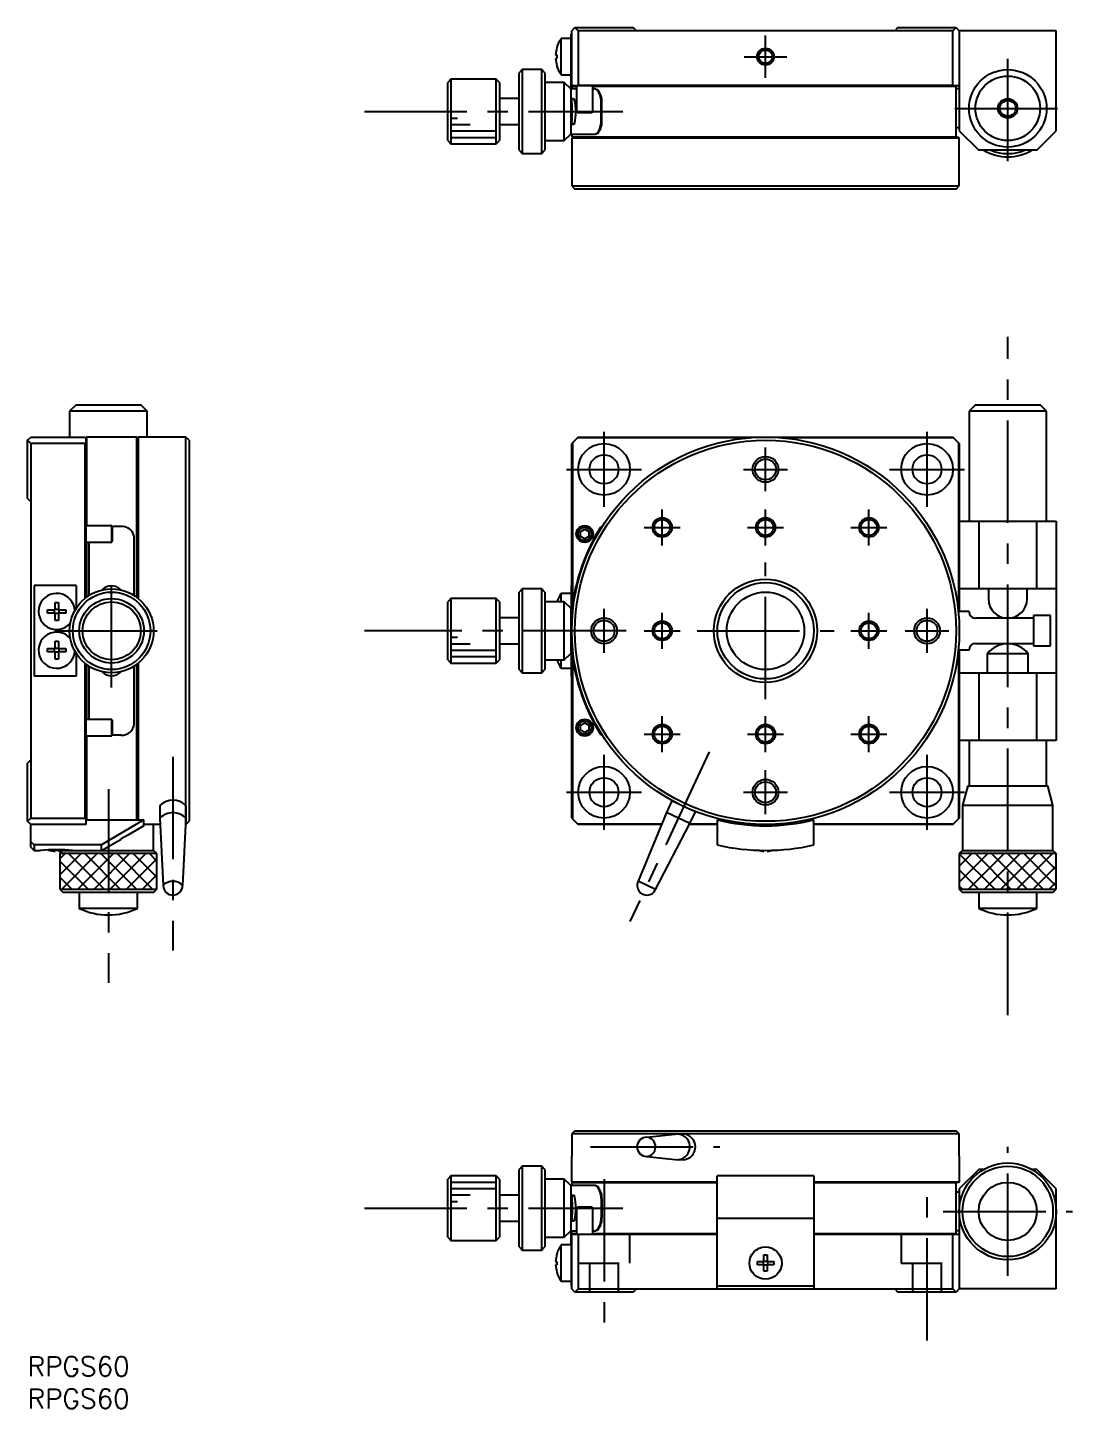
# Model space of a CAD drawing. Extents: x 0 to 351, y -8 to 206.
# Drawn here: x 0 to 161.7, y -8 to 205.8 of the extents above; entities that cross this region are included whole.
import ezdxf

# ---------------------------------------------------------------- set-up
doc = ezdxf.new("R2010")
doc.units = 0
doc.header["$LTSCALE"] = 0.5
doc.linetypes.add('CENTER', pattern=[50.8, 31.75, -6.35, 6.35, -6.35])
doc.linetypes.add('DASHED', pattern=[19.05, 12.7, -6.35])
for name, color, linetype in [('MSM_CENTER', 1, 'CENTER'), ('MSM_CONTINUOUS', 7, 'CONTINUOUS'), ('MSM_DASHED', 4, 'DASHED'), ('MSM_NARROW', 5, 'CONTINUOUS'), ('MSM_PART_NUMBER', 7, 'CONTINUOUS')]:
    doc.layers.add(name, color=color, linetype=linetype)
doc.styles.get("Standard").update_dxf_attribs({"font": 'txt.shx', "height": 3, "bigfont": 'bigfont.shx'})

# ---------------------------------------------------------------- blocks, each defined once
blk = doc.blocks.new('*U2')
at = {"layer": 'MSM_PART_NUMBER'}
blk.add_text('RPGS60', height=3, dxfattribs=at).set_placement((0, -3))
blk = doc.blocks.new('*U3')
at = {"layer": 'MSM_PART_NUMBER'}
blk.add_text('RPGS60', height=3, dxfattribs=at).set_placement((0, -8))

msp = doc.modelspace()

# ---------------------------------------------------------------- linework, layer by layer
at = {"layer": 'MSM_CENTER'}
for p, q in [((114.233489, 198.000267), (114.233489, 204.600267)), ((110.933489, 201.300267), (117.533489, 201.300267)), ((151.733489, 185.100267), (151.733489, 201.500267)), ((52.133489, 192.800267), (92.133489, 192.800267)), ((143.533489, 193.300267), (159.933489, 193.300267)), ((151.733489, 52.900134), (151.733489, 157.900134)), ((89.233489, 131.600134), (89.233489, 143.200134)), ((139.233489, 131.600134), (139.233489, 143.200134)), ((114.233489, 134.000134), (114.233489, 140.800134)), ((83.433489, 137.400134), (95.033489, 137.400134)), ((110.833489, 137.400134), (117.633489, 137.400134)), ((133.433489, 137.400134), (145.033489, 137.400134)), ((98.233489, 125.600134), (98.233489, 131.200134)), ((114.233489, 125.600134), (114.233489, 131.200134)), ((130.233489, 125.600134), (130.233489, 131.200134)), ((95.433489, 128.400134), (101.033489, 128.400134)), ((111.433489, 128.400134), (117.033489, 128.400134)), ((127.433489, 128.400134), (133.033489, 128.400134)), ((114.233489, 101.800134), (114.233489, 123.000134)), ((13, 103.600134), (13, 121.200134)), ((89.233489, 109.000134), (89.233489, 115.800134)), ((139.233489, 109.000134), (139.233489, 115.800134)), ((98.233489, 109.600134), (98.233489, 115.200134)), ((130.233489, 109.600134), (130.233489, 115.200134)), ((4.2, 112.400134), (21.8, 112.400134)), ((92.633489, 112.400134), (52.133489, 112.400134)), ((95.433489, 112.400134), (101.033489, 112.400134)), ((103.633489, 112.400134), (124.833489, 112.400134)), ((127.433489, 112.400134), (133.033489, 112.400134)), ((135.833489, 112.400134), (142.633489, 112.400134)), ((98.233489, 93.600134), (98.233489, 99.200134)), ((114.233489, 93.600134), (114.233489, 99.200134)), ((130.233489, 93.600134), (130.233489, 99.200134)), ((95.433489, 96.400134), (101.033489, 96.400134)), ((111.433489, 96.400134), (117.033489, 96.400134)), ((127.433489, 96.400134), (133.033489, 96.400134)), ((22.5, 92.900134), (22.5, 62.900134)), ((89.233489, 81.600134), (89.233489, 93.200134)), ((105.496452, 93.663497), (93.241803, 67.383318)), ((139.233489, 81.600134), (139.233489, 93.200134)), ((114.233489, 84.000134), (114.233489, 90.800134)), ((12.5, 87.900134), (12.5, 57.900134)), ((83.433489, 87.400134), (95.033489, 87.400134)), ((110.833489, 87.400134), (117.633489, 87.400134)), ((133.433489, 87.400134), (145.033489, 87.400134)), ((87.133489, 32.5), (107.133489, 32.5)), ((151.733489, 12.5), (151.733489, 32.5)), ((89.233489, 27.5), (89.233489, 2.5)), ((139.233489, 2.5), (139.233489, 27.5)), ((52.133489, 23), (92.133489, 23)), ((141.733489, 22.5), (161.733489, 22.5))]:
    msp.add_line(p, q, dxfattribs=at)
at = {"layer": 'MSM_CONTINUOUS'}
for p, q in [((84.233489, 205.300267), (84.733489, 205.800267)), ((84.233489, 196.900267), (84.233489, 205.300267)), ((84.733489, 205.800267), (85.233489, 205.300267)), ((84.733489, 205.800267), (93.733389, 205.800267)), ((143.233489, 205.300267), (85.233489, 205.300267)), ((85.233489, 205.300267), (85.233489, 196.900267)), ((94.233389, 205.300267), (93.733389, 205.800267)), ((134.733589, 205.800267), (134.233589, 205.300267)), ((134.733589, 205.800267), (143.733489, 205.800267)), ((143.233489, 205.300267), (143.733489, 205.800267)), ((143.233489, 196.900267), (143.233489, 205.300267)), ((143.733489, 205.800267), (144.233489, 205.300267)), ((159.233489, 205.300267), (144.233489, 205.300267)), ((144.233489, 205.300267), (144.233489, 189.800267)), ((159.233489, 189.800267), (159.233489, 205.300267)), ((82.578526, 198.500267), (82.578526, 204.100267)), ((84.120989, 204.100267), (82.578526, 204.100267)), ((84.120989, 198.300267), (84.120989, 204.800267)), ((84.233489, 204.800267), (84.120989, 204.800267)), ((81.734527, 201.560267), (81.927784, 201.560267)), ((81.927784, 201.040267), (81.734527, 201.040267)), ((81.921616, 202.702415), (81.927784, 202.699406)), ((81.927784, 201.560267), (81.927784, 201.040267)), ((76.583489, 199.300267), (76.083489, 198.800267)), ((76.583489, 199.300267), (76.583489, 186.300267)), ((79.583489, 199.300267), (76.583489, 199.300267)), ((79.583489, 186.300267), (79.583489, 199.300267)), ((80.083489, 198.800267), (79.583489, 199.300267)), ((81.927784, 199.901128), (81.921616, 199.898119)), ((65.533489, 197.800267), (65.033489, 197.300267)), ((65.033489, 188.300267), (65.033489, 197.300267)), ((65.533489, 197.800267), (65.533489, 187.800267)), ((72.533489, 197.800267), (65.533489, 197.800267)), ((72.533489, 187.800267), (72.533489, 197.800267)), ((73.033489, 197.300267), (72.533489, 197.800267)), ((73.033489, 197.300005), (73.033489, 188.300267)), ((76.083489, 186.800267), (76.083489, 198.800267)), ((80.083489, 198.800267), (80.083489, 186.800267)), ((83.083489, 197.300267), (80.083489, 197.300267)), ((82.578526, 198.500267), (84.120989, 198.500267)), ((83.083489, 188.300267), (83.083489, 197.300267)), ((84.083489, 196.300267), (83.083489, 197.300267)), ((84.083489, 198.300267), (84.083489, 189.300267)), ((84.233489, 198.300267), (84.083489, 198.300267)), ((84.140559, 198.289602), (84.149866, 198.300267)), ((84.149866, 196.300267), (84.140559, 198.289602)), ((84.333489, 196.800267), (84.233489, 196.900267)), ((84.333489, 196.800267), (84.233489, 196.700267)), ((84.983489, 196.700267), (84.233489, 196.700267)), ((84.233489, 196.700267), (84.233489, 196.300267)), ((144.133489, 196.800267), (84.333489, 196.800267)), ((84.983489, 196.800267), (84.983489, 192.774932)), ((85.233489, 196.900267), (85.133489, 196.800267)), ((85.233489, 196.900267), (143.233489, 196.900267)), ((87.483489, 192.774932), (87.483489, 196.800267)), ((143.733489, 196.700267), (87.483489, 196.700267)), ((143.333489, 196.800267), (143.233489, 196.900267)), ((143.733489, 196.700267), (143.633489, 196.800267)), ((143.733489, 188.900267), (143.733489, 196.700267)), ((144.233489, 196.900267), (144.133489, 196.800267)), ((76.08347, 194.800267), (73.033489, 194.800267)), ((84.083489, 194.800267), (84.497522, 194.800267)), ((84.983489, 196.300267), (84.149866, 196.300267)), ((84.233489, 194.800262), (84.234366, 194.787058)), ((84.497522, 194.800267), (84.583513, 194.737869)), ((84.583513, 194.737869), (84.642382, 194.628853)), ((87.885006, 196.300267), (87.483489, 196.300267)), ((87.811714, 196.297154), (87.758057, 196.300267)), ((87.918857, 196.272499), (87.811714, 196.297154)), ((87.885006, 196.300267), (88.03202, 196.27702)), ((88.012575, 196.230725), (87.918857, 196.272499)), ((88.132427, 196.148737), (88.012575, 196.230725)), ((88.03202, 196.27702), (88.166177, 196.215253)), ((88.166177, 196.215253), (88.256332, 196.151094)), ((88.256332, 196.151094), (88.34824, 196.065302)), ((144.233489, 196.300267), (143.733489, 196.300267)), ((84.983489, 192.774932), (87.483489, 192.774932)), ((84.983489, 192.774932), (85.208489, 192.662432)), ((85.208489, 192.662432), (87.258489, 192.662432)), ((87.258489, 192.662432), (87.483489, 192.774932)), ((88.773238, 191.300267), (88.773238, 194.300267)), ((88.899906, 191.300267), (88.899906, 194.300267)), ((73.033489, 190.800267), (76.08347, 190.800267)), ((84.497522, 190.800267), (84.083489, 190.800267)), ((84.249085, 191.049716), (84.233489, 190.800272)), ((84.583925, 190.863246), (84.497522, 190.800267)), ((84.642635, 190.972265), (84.583925, 190.863246)), ((144.233489, 190.300267), (143.733489, 190.300267)), ((65.033489, 188.300267), (65.533489, 187.800267)), ((72.533489, 187.800267), (73.033489, 188.300267)), ((80.083489, 188.300267), (83.083489, 188.300267)), ((83.083489, 188.300267), (84.083489, 189.300267)), ((84.083489, 189.300267), (87.885006, 189.300267)), ((84.233489, 189.300267), (84.233489, 188.900267)), ((84.233489, 188.900267), (143.733489, 188.900267)), ((84.233489, 188.900267), (84.333489, 188.800267)), ((84.333489, 188.800267), (84.233489, 188.700267)), ((84.233489, 188.700267), (84.233489, 184.800267)), ((144.233489, 188.700267), (84.233489, 188.700267)), ((144.133489, 188.800267), (84.333489, 188.800267)), ((87.758057, 189.300267), (87.857993, 189.311025)), ((87.857993, 189.311025), (87.995949, 189.360996)), ((87.938676, 189.303385), (87.885006, 189.300267)), ((88.045767, 189.328051), (87.938676, 189.303385)), ((87.995949, 189.360996), (88.129562, 189.449444)), ((88.139604, 189.369916), (88.045767, 189.328051)), ((88.129562, 189.449444), (88.2215, 189.535238)), ((88.259346, 189.451916), (88.139604, 189.369916)), ((143.633489, 188.800267), (143.733489, 188.900267)), ((144.233489, 188.700267), (144.133489, 188.800267)), ((144.233489, 189.800267), (147.233489, 186.800267)), ((144.233489, 184.800267), (144.233489, 188.700267)), ((156.233489, 186.800267), (159.233489, 189.800267)), ((65.533489, 187.800267), (72.533489, 187.800267)), ((76.083489, 186.800267), (76.583489, 186.300267)), ((76.583489, 186.300267), (79.583489, 186.300267)), ((79.583489, 186.300267), (80.083489, 186.800267)), ((156.233489, 186.800267), (147.233489, 186.800267)), ((84.233489, 184.750257), (84.233489, 181.300267)), ((144.233489, 181.300267), (144.233489, 184.750257)), ((84.233489, 181.300267), (144.233489, 181.300267)), ((84.233489, 181.300267), (84.733489, 180.800267)), ((143.733489, 180.800267), (84.733489, 180.800267)), ((143.733489, 180.800267), (144.233489, 181.300267)), ((7.5, 147.400134), (6.5, 146.400134)), ((18.5, 146.400134), (6.5, 146.400134)), ((6.5, 146.400134), (6.5, 142.400134)), ((7.5, 147.400134), (17.5, 147.400134)), ((18.5, 146.400134), (17.5, 147.400134)), ((18.5, 142.400134), (18.5, 146.400134)), ((146.733489, 147.400134), (145.733489, 146.400134)), ((157.733489, 146.400134), (145.733489, 146.400134)), ((145.733489, 146.400134), (145.733489, 129.400134)), ((146.733489, 147.400134), (156.733489, 147.400134)), ((157.733489, 146.400134), (156.733489, 147.400134)), ((157.733489, 129.400134), (157.733489, 146.400134)), ((0, 141.900134), (0.5, 142.400134)), ((0.5, 141.400134), (0, 141.900134)), ((0, 132.900234), (0, 141.900134)), ((0.5, 142.400134), (8.9, 142.400134)), ((0.5, 141.400134), (0.5, 83.400134)), ((8.9, 141.400134), (0.5, 141.400134)), ((8.9, 142.400134), (9, 142.300134)), ((9, 141.500134), (8.9, 141.400134)), ((8.9, 117.443942), (8.9, 141.400134)), ((9.1, 142.400134), (9, 142.300134)), ((9, 142.300134), (9, 117.523609)), ((9.1, 142.400134), (9.1, 128.650134)), ((16.9, 142.400134), (9.1, 142.400134)), ((16.9, 117.600134), (16.9, 142.400134)), ((17, 142.300134), (16.9, 142.400134)), ((17, 142.300134), (17.1, 142.400134)), ((17, 142.300134), (17, 117.523609)), ((17.1, 142.400134), (17.1, 117.443942)), ((21, 142.400134), (17.1, 142.400134)), ((24.5, 142.400134), (21.05001, 142.400134)), ((24.5, 82.400134), (24.5, 142.400134)), ((25, 141.900134), (24.5, 142.400134)), ((25, 141.900134), (25, 82.900134)), ((85.233489, 142.400134), (84.233489, 141.400134)), ((84.233489, 115.403881), (84.233489, 141.400134)), ((84.333489, 141.500134), (84.333489, 116.27473)), ((111.786041, 142.300134), (85.133489, 142.300134)), ((85.233489, 142.400134), (143.233489, 142.400134)), ((143.333489, 142.300134), (116.680937, 142.300134)), ((144.233489, 141.400134), (143.233489, 142.400134)), ((144.133489, 115.400134), (144.133489, 141.500134)), ((144.233489, 141.400134), (144.233489, 115.400134)), ((0, 132.900234), (0.5, 132.400234)), ((13.025335, 128.650134), (9, 128.650134)), ((13.025335, 126.150134), (13.025335, 128.650134)), ((13.137835, 128.425134), (13.025335, 128.650134)), ((14.5, 128.54938), (13.075712, 128.54938)), ((13.137835, 126.375134), (13.137835, 128.425134)), ((87.758057, 126.824904), (88.773238, 128.54938)), ((88.773238, 128.54938), (88.899906, 128.469035)), ((144.233489, 129.400134), (159.233489, 129.400134)), ((147.233489, 129.400134), (147.233489, 118.900134)), ((156.233489, 118.900134), (156.233489, 129.400134)), ((159.233489, 129.400134), (159.233489, 95.400134)), ((9, 126.150134), (13.025335, 126.150134)), ((9.1, 126.150134), (9.1, 117.600134)), ((9.5, 126.150134), (9.5, 117.877359)), ((13.025335, 126.150134), (13.137835, 126.375134)), ((16.414983, 127.329659), (16.350768, 127.486912)), ((16.459493, 127.175921), (16.414983, 127.329659)), ((16.489242, 127.006836), (16.459493, 127.175921)), ((16.5, 126.824904), (16.489242, 127.006836)), ((16.5, 117.877359), (16.5, 126.824904)), ((85.583489, 127.775411), (86.233489, 128.150689)), ((85.583489, 127.024856), (85.583489, 127.775411)), ((86.233489, 126.649578), (85.583489, 127.024856)), ((86.233489, 128.150689), (86.883489, 127.775411)), ((86.883489, 127.024856), (86.233489, 126.649578)), ((86.883489, 127.775411), (86.883489, 127.024856)), ((1, 119.400134), (1, 105.400134)), ((7.5, 119.400134), (1, 119.400134)), ((7.5, 119.400134), (7.5, 115.864235)), ((76.583489, 118.900134), (76.083489, 118.400134)), ((76.083489, 106.400134), (76.083489, 118.400134)), ((76.583489, 118.900134), (76.583489, 105.900134)), ((79.583489, 118.900134), (76.583489, 118.900134)), ((79.583489, 105.900134), (79.583489, 118.900134)), ((80.083489, 118.400134), (79.583489, 118.900134)), ((80.083489, 118.400134), (80.083489, 106.400134)), ((82.578526, 116.900134), (82.578526, 118.200134)), ((84.120989, 118.200134), (82.578526, 118.200134)), ((84.233489, 119.400134), (84.120989, 119.400134)), ((84.120989, 119.400134), (84.120989, 114.400134)), ((159.233489, 118.900134), (144.233489, 118.900134)), ((148.733489, 118.900134), (148.733489, 117.350134)), ((154.733489, 117.350134), (154.733489, 118.900134)), ((3.100861, 115.660134), (4.24, 115.660134)), ((3.100861, 115.140134), (3.100861, 115.660134)), ((4.170558, 115.140134), (4.170558, 115.660134)), ((4.24, 116.799273), (4.76, 116.799273)), ((4.24, 115.660134), (4.24, 116.799273)), ((4.24, 115.729575), (4.76, 115.729575)), ((4.76, 116.799273), (4.76, 115.660134)), ((4.76, 115.660134), (5.899139, 115.660134)), ((4.829442, 115.660134), (4.829442, 115.140134)), ((5.899139, 115.660134), (5.899139, 115.140134)), ((65.533489, 117.400134), (65.033489, 116.900134)), ((65.033489, 107.900134), (65.033489, 116.900134)), ((65.533489, 117.400134), (65.533489, 107.400134)), ((72.533489, 117.400134), (65.533489, 117.400134)), ((72.533489, 107.400134), (72.533489, 117.400134)), ((73.033489, 116.900134), (72.533489, 117.400134)), ((73.033489, 116.900134), (73.033489, 107.900134)), ((83.083489, 116.900134), (80.083489, 116.900134)), ((83.083489, 107.900134), (83.083489, 116.900134)), ((84.083489, 115.900134), (83.083489, 116.900134)), ((84.083489, 115.900134), (84.083489, 108.900134)), ((4.24, 115.140134), (3.100861, 115.140134)), ((4.24, 114.000995), (4.24, 115.140134)), ((4.76, 115.070692), (4.24, 115.070692)), ((4.76, 114.000995), (4.24, 114.000995)), ((4.76, 115.140134), (4.76, 114.000995)), ((5.899139, 115.140134), (4.76, 115.140134)), ((76.083489, 114.400134), (73.033489, 114.400134)), ((84.149897, 114.400134), (84.083489, 114.400134)), ((145.733489, 115.400134), (144.083112, 115.400134)), ((145.733489, 115.350134), (145.733489, 115.400134)), ((155.733489, 114.350134), (146.733489, 114.350134)), ((155.733489, 114.750134), (155.733489, 110.050134)), ((158.333489, 114.750134), (155.733489, 114.750134)), ((158.333489, 110.050134), (158.333489, 114.750134)), ((3.100861, 109.660134), (4.24, 109.660134)), ((3.100861, 109.140134), (3.100861, 109.660134)), ((4.24, 109.140134), (3.100861, 109.140134)), ((4.170558, 109.140134), (4.170558, 109.660134)), ((4.24, 110.799273), (4.76, 110.799273)), ((4.24, 109.660134), (4.24, 110.799273)), ((4.24, 109.729575), (4.76, 109.729575)), ((4.24, 108.000995), (4.24, 109.140134)), ((4.76, 109.070692), (4.24, 109.070692)), ((4.76, 110.799273), (4.76, 109.660134)), ((4.76, 109.660134), (5.899139, 109.660134)), ((4.76, 109.140134), (4.76, 108.000995)), ((5.899139, 109.140134), (4.76, 109.140134)), ((4.829442, 109.660134), (4.829442, 109.140134)), ((5.899139, 109.660134), (5.899139, 109.140134)), ((73.033489, 110.400134), (76.083489, 110.400134)), ((84.083489, 110.400134), (84.149897, 110.400134)), ((84.120989, 110.400134), (84.120989, 105.400134)), ((84.233489, 83.400134), (84.233489, 109.396386)), ((145.733489, 109.400134), (144.083112, 109.400134)), ((144.133489, 83.300134), (144.133489, 109.400134)), ((144.233489, 109.400134), (144.233489, 83.400134)), ((145.733489, 109.400134), (145.733489, 109.450134)), ((146.733489, 110.450134), (155.733489, 110.450134)), ((155.733489, 110.050134), (158.333489, 110.050134)), ((4.76, 108.000995), (4.24, 108.000995)), ((7.5, 108.936032), (7.5, 105.400134)), ((8.9, 83.400134), (8.9, 107.356326)), ((9, 107.276658), (9, 82.400134)), ((9.1, 107.200134), (9.1, 98.650134)), ((9.5, 106.922908), (9.5, 98.650134)), ((16.5, 97.975363), (16.5, 106.922908)), ((16.9, 83.146245), (16.9, 107.200134)), ((17, 107.276658), (17, 83.15352)), ((17.1, 107.356326), (17.1, 83.146245)), ((65.033489, 107.900134), (65.533489, 107.400134)), ((65.533489, 107.400134), (72.533489, 107.400134)), ((72.533489, 107.400134), (73.033489, 107.900134)), ((80.083489, 107.900134), (83.083489, 107.900134)), ((82.578526, 106.600134), (82.578526, 107.900134)), ((83.083489, 107.900134), (84.083489, 108.900134)), ((84.333489, 108.525537), (84.333489, 83.300134)), ((154.908489, 108.83311), (148.558489, 108.83311)), ((148.558489, 108.83311), (148.558489, 105.900134)), ((154.908489, 105.900134), (154.908489, 108.83311)), ((7.5, 105.400134), (1, 105.400134)), ((76.083489, 106.400134), (76.583489, 105.900134)), ((76.583489, 105.900134), (79.583489, 105.900134)), ((79.583489, 105.900134), (80.083489, 106.400134)), ((82.578526, 106.600134), (84.120989, 106.600134)), ((84.120989, 105.400134), (84.233489, 105.400134)), ((144.233489, 105.900134), (159.233489, 105.900134)), ((147.233489, 105.900134), (147.233489, 95.400134)), ((156.233489, 95.400134), (156.233489, 105.900134)), ((13.025335, 98.650134), (9, 98.650134)), ((13.025335, 96.150134), (13.025335, 98.650134)), ((13.137835, 98.425134), (13.025335, 98.650134)), ((13.137835, 96.375134), (13.137835, 98.425134)), ((13.025335, 96.150134), (13.137835, 96.375134)), ((14.5, 96.250888), (13.075712, 96.250888)), ((85.583489, 97.775411), (86.233489, 98.150689)), ((85.583489, 97.024856), (85.583489, 97.775411)), ((86.233489, 96.649578), (85.583489, 97.024856)), ((86.233489, 98.150689), (86.883489, 97.775411)), ((86.883489, 97.024856), (86.233489, 96.649578)), ((86.883489, 97.775411), (86.883489, 97.024856)), ((88.773238, 96.250888), (87.758057, 97.975363)), ((88.899906, 96.331232), (88.773238, 96.250888)), ((9, 96.150134), (13.025335, 96.150134)), ((9.1, 96.150134), (9.1, 83.146245)), ((159.233489, 95.400134), (144.233489, 95.400134)), ((145.733489, 95.400134), (145.733489, 88.400134)), ((157.733489, 88.400134), (157.733489, 95.400134)), ((0.5, 92.400034), (0, 91.900034)), ((0, 82.900134), (0, 91.900034)), ((145.533489, 88.400134), (144.733489, 85.400134)), ((145.533489, 88.400134), (157.933489, 88.400134)), ((158.733489, 85.400134), (157.933489, 88.400134)), ((99.742325, 86.056137), (98.897089, 84.243521)), ((101.554941, 85.2109), (99.742325, 86.056137)), ((100.211342, 85.878833), (100.195484, 85.844825)), ((0, 82.900134), (0.5, 83.400134)), ((0.5, 83.400134), (8.9, 83.400134)), ((8.9, 83.400134), (9, 83.300134)), ((20.48312, 85.359115), (20.48312, 83.398188)), ((20.48312, 83.398188), (20.9835, 72.941892)), ((24.48312, 83.398188), (23.98312, 72.97565)), ((24.48312, 85.324112), (24.48312, 83.398188)), ((84.233489, 83.400134), (85.233489, 82.400134)), ((98.897089, 84.243521), (94.490133, 73.609672)), ((102.52232, 82.553048), (98.897089, 84.243521)), ((103.367557, 84.365664), (101.554941, 85.2109)), ((102.52232, 82.553048), (103.367557, 84.365664)), ((102.914398, 84.576975), (102.930256, 84.610982)), ((143.233489, 82.400134), (144.233489, 83.400134)), ((144.733489, 85.400134), (158.733489, 85.400134)), ((144.733489, 85.400134), (144.733489, 78.400134)), ((158.733489, 78.400134), (158.733489, 85.400134)), ((0.5, 82.400134), (0, 82.900134)), ((0.5, 78.900134), (0.5, 82.400134)), ((9, 82.400134), (0.5, 82.400134)), ((9, 82.500134), (8.9, 82.400134)), ((9, 83.146245), (18, 83.146245)), ((18, 83.146245), (11.418207, 79.237655)), ((18, 82.200134), (15.5, 80.756758)), ((18, 82.200134), (18, 83.146245)), ((20.5, 82.400134), (18, 82.400134)), ((19.5, 78.400134), (19.5, 82.400134)), ((24.43524, 82.400134), (24.5, 82.400134)), ((24.5, 82.400134), (25, 82.900134)), ((85.133489, 82.500134), (98.174582, 82.500134)), ((98.133139, 82.400134), (85.233489, 82.400134)), ((97.209056, 72.341818), (102.52232, 82.553048)), ((106.733489, 82.400134), (102.442753, 82.400134)), ((102.494787, 82.500134), (106.733489, 82.500134)), ((106.733489, 83.146245), (106.733489, 79.237655)), ((109.987314, 82.500134), (111.786041, 82.500134)), ((117.703359, 82.400134), (110.763619, 82.400134)), ((112.933489, 82.400114), (112.933489, 82.228127)), ((115.533489, 82.228127), (115.533489, 82.400114)), ((116.680937, 82.500134), (118.479664, 82.500134)), ((121.733489, 79.237655), (121.733489, 83.146245)), ((121.733489, 82.500134), (143.333489, 82.500134)), ((143.233489, 82.400134), (121.733489, 82.400134)), ((0.5, 79.750478), (1, 79.237655)), ((11.418207, 79.237655), (1, 79.237655)), ((1, 79.237655), (1, 78.400134)), ((11.418207, 78.400134), (14.45669, 80.154403)), ((11.418207, 78.400134), (11.418207, 79.237655)), ((15.5, 80.756758), (14.5, 80.179408)), ((0.5, 78.900134), (1, 78.400134)), ((1, 78.400134), (2.000208, 78.400134)), ((3.238067, 78.430698), (3.241411, 78.437553)), ((4.24, 78.437553), (4.76, 78.437553)), ((4.24, 78.265181), (4.24, 78.437553)), ((4.76, 78.437553), (4.76, 78.265181)), ((5.461648, 78.361782), (5, 77.900134)), ((20, 77.900134), (5, 77.900134)), ((5, 77.900134), (5, 72.400134)), ((5.622453, 78.400134), (19.5, 78.400134)), ((5.75859, 78.437553), (5.761933, 78.430698)), ((20, 77.900134), (19.5, 78.400134)), ((20, 72.400134), (20, 77.900134)), ((113.973489, 78.265181), (113.973489, 78.401128)), ((114.493489, 78.401128), (114.493489, 78.265181)), ((144.733489, 78.400134), (144.233489, 77.900134)), ((159.233489, 77.900134), (144.233489, 77.900134)), ((144.233489, 77.900134), (144.233489, 72.400134)), ((144.733489, 78.400134), (158.733489, 78.400134)), ((159.233489, 77.900134), (158.733489, 78.400134)), ((159.233489, 72.400134), (159.233489, 77.900134)), ((97.209056, 72.341818), (94.490133, 73.609672)), ((5, 72.400134), (5.5, 71.900134)), ((5, 72.400134), (20, 72.400134)), ((19.5, 71.900134), (5.5, 71.900134)), ((8, 71.900134), (8, 69.400134)), ((17, 69.400134), (17, 71.900134)), ((19.5, 71.900134), (20, 72.400134)), ((144.233489, 72.400134), (144.733489, 71.900134)), ((144.233489, 72.400134), (159.233489, 72.400134)), ((158.733489, 71.900134), (144.733489, 71.900134)), ((147.233489, 71.900134), (147.233489, 69.400134)), ((156.233489, 69.400134), (156.233489, 71.900134)), ((158.733489, 71.900134), (159.233489, 72.400134)), ((17, 69.400134), (8, 69.400134)), ((156.233489, 69.400134), (147.233489, 69.400134)), ((84.733489, 35), (84.233489, 34.5)), ((144.233489, 34.5), (84.233489, 34.5)), ((84.233489, 34.5), (84.233489, 31.05001)), ((84.733489, 35), (143.733489, 35)), ((95.849591, 33.999998), (100.704268, 34.500004)), ((101.554938, 34.500004), (100.704268, 34.500004)), ((144.233489, 34.5), (143.733489, 35)), ((144.233489, 31.05001), (144.233489, 34.5)), ((84.233489, 27.1), (84.233489, 31)), ((95.849593, 31.000004), (100.709703, 30.500004)), ((101.586359, 30.500004), (100.709703, 30.500004)), ((144.233489, 31), (144.233489, 27.1)), ((65.533489, 28), (65.033489, 27.5)), ((65.533489, 28), (65.533489, 18)), ((72.533489, 28), (65.533489, 28)), ((73.033489, 27.5), (72.533489, 28)), ((72.533489, 18), (72.533489, 28)), ((76.583489, 29.5), (76.083489, 29)), ((76.083489, 17), (76.083489, 29)), ((76.583489, 29.5), (76.583489, 16.5)), ((79.583489, 29.5), (76.583489, 29.5)), ((80.083489, 29), (79.583489, 29.5)), ((79.583489, 16.5), (79.583489, 29.5)), ((80.083489, 29), (80.083489, 17)), ((121.733489, 28), (106.733489, 28)), ((106.733489, 10.5), (106.733489, 28)), ((121.733489, 28), (121.733489, 10.5)), ((147.233489, 29), (144.233489, 26)), ((147.991832, 29), (147.233489, 29)), ((156.233489, 29), (155.475146, 29)), ((159.233489, 26), (156.233489, 29)), ((65.033489, 18.5), (65.033489, 27.499738)), ((73.033489, 27.5), (73.033489, 18.5)), ((83.083489, 27.5), (80.083489, 27.5)), ((84.083489, 26.5), (83.083489, 27.5)), ((83.083489, 18.5), (83.083489, 27.5)), ((87.885006, 26.5), (84.083489, 26.5)), ((84.083489, 26.5), (84.083489, 17.5)), ((84.233489, 27.1), (106.733204, 27.1)), ((84.333489, 27), (84.233489, 27.1)), ((84.333489, 27), (84.233489, 26.9)), ((106.731145, 26.9), (84.233489, 26.9)), ((84.233489, 26.9), (84.233489, 26.5)), ((84.333489, 27), (106.733205, 27)), ((87.865326, 26.487612), (87.758057, 26.5)), ((87.972002, 26.450889), (87.865326, 26.487612)), ((87.885006, 26.5), (87.989986, 26.48812)), ((88.074927, 26.391939), (87.972002, 26.450889)), ((87.989986, 26.48812), (88.125645, 26.437795)), ((88.15721, 26.327279), (88.074927, 26.391939)), ((88.125645, 26.437795), (88.233434, 26.368926)), ((88.233434, 26.368926), (88.352668, 26.260344)), ((144.133489, 27), (121.733773, 27)), ((121.733774, 27.1), (144.233489, 27.1)), ((143.733489, 26.9), (121.735778, 26.9)), ((143.733489, 26.9), (143.633489, 27)), ((143.733489, 19.1), (143.733489, 26.9)), ((144.233489, 27.1), (144.133489, 27)), ((144.233489, 26), (144.233489, 10.5)), ((159.233489, 10.5), (159.233489, 26)), ((76.08347, 25), (73.033489, 25)), ((84.083489, 25), (84.497522, 25)), ((84.233489, 24.999995), (84.234641, 24.982652)), ((84.23464, 24.982658), (84.300229, 23)), ((84.497522, 25), (84.583513, 24.937602)), ((84.583513, 24.937602), (84.642382, 24.828586)), ((88.773238, 24.5), (88.773238, 21.5)), ((88.899906, 24.5), (88.899906, 21.5)), ((144.233489, 25.5), (143.733489, 25.5)), ((84.300229, 23), (84.233489, 21.000005)), ((85.208489, 23.137835), (84.983489, 23.025335)), ((87.483489, 23.025335), (84.983489, 23.025335)), ((84.983489, 23.025335), (84.983489, 19)), ((87.258489, 23.137835), (85.208489, 23.137835)), ((87.483489, 23.025335), (87.258489, 23.137835)), ((87.483489, 19), (87.483489, 23.025335)), ((121.733489, 21.418207), (106.733489, 21.418207)), ((73.033489, 21), (76.08347, 21)), ((83.083489, 18.5), (84.083489, 19.5)), ((84.497522, 21), (84.083489, 21)), ((84.141696, 17.508129), (84.149866, 19.5)), ((84.149866, 19.5), (84.983489, 19.5)), ((84.233489, 19.1), (84.233489, 19.5)), ((84.583925, 21.062979), (84.497522, 21)), ((84.642635, 21.171998), (84.583925, 21.062979)), ((87.483489, 19.5), (87.885006, 19.5)), ((87.758057, 19.5), (87.863097, 19.511881)), ((87.863097, 19.511881), (87.998863, 19.56223)), ((87.938634, 19.503113), (87.885006, 19.5)), ((88.045725, 19.52777), (87.938634, 19.503113)), ((87.998863, 19.56223), (88.115174, 19.637664)), ((88.139567, 19.56963), (88.045725, 19.52777)), ((88.115174, 19.637664), (88.22598, 19.73972)), ((88.259206, 19.651534), (88.139567, 19.56963)), ((144.233489, 19.5), (143.733489, 19.5)), ((65.033489, 18.5), (65.533489, 18)), ((65.533489, 18), (72.533489, 18)), ((72.533489, 18), (73.033489, 18.5)), ((80.083489, 18.5), (83.083489, 18.5)), ((82.578526, 11.7), (82.578526, 17.3)), ((84.120989, 17.3), (82.578526, 17.3)), ((84.083489, 17.5), (84.233489, 17.5)), ((84.120989, 17.5), (84.120989, 11)), ((84.149866, 17.5), (84.141696, 17.508129)), ((84.233489, 19.1), (84.983489, 19.1)), ((84.233489, 19.1), (84.333489, 19)), ((84.233489, 18.9), (84.333489, 19)), ((84.233489, 10.5), (84.233489, 18.9)), ((84.333489, 19), (106.733489, 19)), ((85.133489, 19), (85.233489, 18.9)), ((106.733489, 18.9), (85.233489, 18.9)), ((85.233489, 18.9), (85.233489, 10.5)), ((87.483489, 19.1), (106.733489, 19.1)), ((121.733489, 19.1), (143.733489, 19.1)), ((121.733489, 19), (144.133489, 19)), ((143.233489, 18.9), (121.733489, 18.9)), ((143.233489, 18.9), (143.333489, 19)), ((143.233489, 10.5), (143.233489, 18.9)), ((143.633489, 19), (143.733489, 19.1)), ((144.133489, 19), (144.233489, 18.9)), ((76.083489, 17), (76.583489, 16.5)), ((76.583489, 16.5), (79.583489, 16.5)), ((79.583489, 16.5), (80.083489, 17)), ((81.921616, 15.902148), (81.927784, 15.899139)), ((113.973489, 15.75859), (114.493489, 15.75859)), ((113.973489, 14.76), (113.973489, 15.75859)), ((114.493489, 15.75859), (114.493489, 14.76)), ((81.734527, 14.76), (81.927784, 14.76)), ((81.927784, 14.24), (81.734527, 14.24)), ((81.927784, 13.100861), (81.921616, 13.097853)), ((81.927784, 14.76), (81.927784, 14.24)), ((112.974899, 14.76), (113.973489, 14.76)), ((112.974899, 14.24), (112.974899, 14.76)), ((113.973489, 14.24), (112.974899, 14.24)), ((113.932114, 14.24), (113.932114, 14.76)), ((113.973489, 14.801375), (114.493489, 14.801375)), ((113.973489, 13.241411), (113.973489, 14.24)), ((114.493489, 14.198625), (113.973489, 14.198625)), ((114.493489, 13.241411), (113.973489, 13.241411)), ((114.493489, 14.76), (115.492078, 14.76)), ((114.493489, 14.24), (114.493489, 13.241411)), ((115.492078, 14.24), (114.493489, 14.24)), ((114.534864, 14.76), (114.534864, 14.24)), ((115.492078, 14.76), (115.492078, 14.24)), ((82.578526, 11.7), (84.120989, 11.7)), ((84.120989, 11), (84.233489, 11)), ((106.733489, 11), (121.733489, 11)), ((84.733489, 10), (84.233489, 10.5)), ((85.233489, 10.5), (84.733489, 10)), ((93.733389, 10), (84.733489, 10)), ((85.233489, 10.5), (143.233489, 10.5)), ((93.733389, 10), (94.233389, 10.5)), ((134.233589, 10.5), (134.733589, 10)), ((143.733489, 10), (134.733589, 10)), ((143.733489, 10), (143.233489, 10.5)), ((144.233489, 10.5), (143.733489, 10)), ((159.233489, 10.5), (144.233489, 10.5))]:
    msp.add_line(p, q, dxfattribs=at)
for centre, radius in [((114.233489, 201.300267), 1.0565), ((151.733489, 193.300267), 6), ((151.733489, 193.300267), 5), ((151.733489, 193.300267), 1.2295), ((114.233489, 112.400134), 30), ((114.233489, 112.400134), 29.5), ((89.233489, 137.400134), 4), ((139.233489, 137.400134), 4), ((89.233489, 137.400134), 2.25), ((114.233489, 137.400134), 1.621), ((139.233489, 137.400134), 2.25), ((86.233489, 127.400134), 1.3), ((86.233489, 127.400134), 1.25), ((86.233489, 127.400134), 1.025), ((98.233489, 128.400134), 1.2295), ((114.233489, 128.400134), 1.2295), ((130.233489, 128.400134), 1.2295), ((114.233489, 112.400134), 7.4585), ((13, 112.400134), 6.5), ((13, 112.400134), 6), ((114.233489, 112.400134), 6), ((13, 112.400134), 5), ((13, 112.400134), 4.5), ((89.233489, 112.400134), 1.621), ((98.233489, 112.400134), 1.2295), ((130.233489, 112.400134), 1.2295), ((139.233489, 112.400134), 1.621), ((86.233489, 97.400134), 1.3), ((86.233489, 97.400134), 1.25), ((86.233489, 97.400134), 1.025), ((98.233489, 96.400134), 1.2295), ((114.233489, 96.400134), 1.2295), ((130.233489, 96.400134), 1.2295), ((89.233489, 87.400134), 4), ((139.233489, 87.400134), 4), ((89.233489, 87.400134), 2.25), ((114.233489, 87.400134), 1.621), ((139.233489, 87.400134), 2.25), ((151.733489, 22.5), 7.5), ((151.733489, 22.5), 7), ((151.733489, 22.5), 4.5), ((114.233491, 14.50006), 2.499998)]:
    msp.add_circle(centre, radius, dxfattribs=at)
for centre, radius, start, end in [((86.720989, 201.300267), 5, 145.944202, 163.714157), ((86.720989, 201.300267), 4.993235, 163.727445, 177.015233), ((86.720989, 201.300267), 4.993235, 182.984767, 196.272555), ((86.720989, 201.300267), 5, 196.285843, 214.055798), ((54.306389, 192.800489), 29.993837, 356.65368, 3.797626), ((78.17271, 192.800111), 6.723165, 344.22425411, 15.7836745), ((86.265206, 194.466115), 2.51351, 356.21672146, 42.02317763), ((86.138973, 194.40606), 2.762959, 357.80561306, 36.90791093), ((86.012752, 191.19443), 2.762514, 323.08645449, 2.19565219), ((86.30295, 191.165091), 2.600471, 318.79204739, 2.97966238), ((151.733489, 193.300267), 7.5, 240.073565, 299.926435), ((151.733489, 193.300267), 7, 248.213211, 291.786789), ((14.570533, 126.529036), 2.021575, 28.28298061, 91.9994493), ((114.233489, 112.400134), 30.15, 151.416858, 208.583142), ((4.5, 115.400134), 2.8, 2.444917, 318.675014), ((13.000004, 117.332522), 2.019364, 43.995472, 136.06066), ((86.720989, 115.400134), 5, 145.944202, 162.542397), ((151.733489, 117.350134), 3, 180, 0), ((146.733489, 115.350134), 1, 180, 270), ((4.5, 109.400134), 2.8, 41.324986, 357.555083), ((146.733489, 109.450134), 1, 90, 180), ((151.733489, 106.400134), 4, 37.462651, 142.537349), ((86.720989, 109.400134), 5, 197.457603, 214.055798), ((12.999996, 107.467745), 2.019364, 223.995472, 316.06066), ((14.645844, 98.103752), 1.858595, 265.499363, 356.038948), ((22.465596, 83.339063), 2.83034, 44.53514337, 134.46211564), ((22.48312, 81.454261), 2.789059, 44.18545158, 135.81454842), ((114.233489, 112.400134), 30.2, 255.620438, 284.379562), ((114.233489, 112.400134), 34, 257.256415, 282.743585), ((4.5, 44.492143), 34.000027, 85.783273, 94.216727), ((4.5, 82.750134), 4.5, 252.24524649, 253.714157), ((4.5, 82.750134), 4.492483, 253.73057, 266.682184), ((4.5, 82.750134), 4.492483, 273.317816, 286.26943), ((4.5, 82.750134), 4.5, 286.285843, 287.75475351), ((114.233489, 82.750134), 4.492483, 254.483817, 266.682184), ((114.233489, 82.750134), 4.492483, 273.317816, 285.516183), ((22.511961, 71.434306), 2.175399, 47.34652248, 134.70526481), ((22.48312, 72.97565), 1.5, 181.28957169, 0), ((95.849595, 72.975745), 1.5, 155, 335), ((12.583263, 79.399819), 11, 245.37608433, 269.5663021), ((12.416737, 79.399819), 11, 270.4336979, 294.62391567), ((151.816752, 79.399819), 11, 245.37608433, 269.5663021), ((151.650226, 79.399819), 11, 270.4336979, 294.62391567), ((100.532205, 32.482249), 1.990176, 275.11684302, 94.39606739), ((101.356008, 32.498318), 2.011547, 276.57560868, 84.32451604), ((95.849592, 32.500001), 1.499997, 90.00003274, 270.00003274), ((95.706492, 32.50426), 1.50257, 272.05526207, 84.53492478), ((86.181886, 24.643861), 2.595342, 356.82243823, 40.4384271), ((86.153383, 24.61142), 2.748782, 357.6769087, 36.860887), ((78.17271, 22.999844), 6.723165, 344.22425411, 15.7836745), ((86.035629, 21.385893), 2.739986, 323.07306225, 2.38677378), ((86.299538, 21.366048), 2.603816, 318.81731507, 2.94885215), ((86.720989, 14.5), 5, 145.944202, 163.714157), ((86.720989, 14.5), 4.993235, 163.727445, 177.015233), ((86.720989, 14.5), 4.993235, 182.984767, 196.272555), ((86.720989, 14.5), 5, 196.285843, 214.055798)]:
    msp.add_arc(centre, radius, start, end, dxfattribs=at)
at = {"layer": 'MSM_DASHED'}
for p, q in [((93.233489, 14.5), (93.233489, 19)), ((135.233489, 19), (135.233489, 14.5)), ((85.233489, 14.5), (93.233489, 14.5)), ((86.983489, 14.5), (86.983489, 10)), ((91.483489, 10), (91.483489, 14.5)), ((135.233489, 14.5), (143.233489, 14.5)), ((136.983489, 14.5), (136.983489, 10)), ((141.483489, 10), (141.483489, 14.5))]:
    msp.add_line(p, q, dxfattribs=at)
at = {"layer": 'MSM_NARROW'}
for p, q in [((65.533489, 191.800267), (66.533489, 191.800267)), ((65.533489, 190.800267), (68.533489, 190.800267)), ((65.533489, 189.800267), (72.533489, 189.800267)), ((65.533489, 188.800267), (72.533489, 188.800267)), ((65.533489, 111.400134), (66.533489, 111.400134)), ((65.533489, 110.400134), (68.533489, 110.400134)), ((65.533489, 109.400134), (72.533489, 109.400134)), ((65.533489, 108.400134), (72.533489, 108.400134)), ((5, 77.1121), (5.788033, 77.900134)), ((5, 74.6121), (8.288033, 77.900134)), ((5.288033, 72.400134), (10.788033, 77.900134)), ((6.347423, 77.900134), (11.847423, 72.400134)), ((7.788033, 72.400134), (13.288033, 77.900134)), ((8.847423, 77.900134), (14.347423, 72.400134)), ((10.288033, 72.400134), (15.788033, 77.900134)), ((11.347423, 77.900134), (16.847423, 72.400134)), ((12.788033, 72.400134), (18.288033, 77.900134)), ((13.847423, 77.900134), (19.347423, 72.400134)), ((15.288033, 72.400134), (20, 77.1121)), ((16.347423, 77.900134), (20, 74.247556)), ((18.847423, 77.900134), (20, 76.747556)), ((144.233489, 75.979078), (146.154544, 77.900134)), ((144.233489, 73.479078), (148.654544, 77.900134)), ((144.233489, 77.880579), (149.713934, 72.400134)), ((145.654544, 72.400134), (151.154544, 77.900134)), ((146.713934, 77.900134), (152.213934, 72.400134)), ((148.154544, 72.400134), (153.654544, 77.900134)), ((149.213934, 77.900134), (154.713934, 72.400134)), ((150.654544, 72.400134), (156.154544, 77.900134)), ((151.713934, 77.900134), (157.213934, 72.400134)), ((153.154544, 72.400134), (158.654544, 77.900134)), ((154.213934, 77.900134), (159.233489, 72.880579)), ((156.713934, 77.900134), (159.233489, 75.380579)), ((159.213934, 77.900134), (159.233489, 77.880579)), ((5, 76.747556), (9.347423, 72.400134)), ((144.233489, 75.380579), (147.213934, 72.400134)), ((155.654544, 72.400134), (159.233489, 75.979078)), ((5, 74.247556), (6.847423, 72.400134)), ((17.788033, 72.400134), (20, 74.6121)), ((144.233489, 72.880579), (144.713934, 72.400134)), ((158.154544, 72.400134), (159.233489, 73.479078)), ((72.533489, 27), (65.533489, 27)), ((72.533489, 26), (65.533489, 26)), ((68.533489, 25), (65.533489, 25)), ((66.533489, 24), (65.533489, 24))]:
    msp.add_line(p, q, dxfattribs=at)
for centre, radius in [((114.233489, 201.300267), 1.3), ((151.733489, 193.300267), 1.5), ((114.233489, 137.400134), 2), ((98.233489, 128.400134), 1.5), ((114.233489, 128.400134), 1.5), ((130.233489, 128.400134), 1.5), ((114.233489, 112.400134), 8), ((89.233489, 112.400134), 2), ((98.233489, 112.400134), 1.5), ((130.233489, 112.400134), 1.5), ((139.233489, 112.400134), 2), ((98.233489, 96.400134), 1.5), ((114.233489, 96.400134), 1.5), ((130.233489, 96.400134), 1.5), ((114.233489, 87.400134), 2)]:
    msp.add_circle(centre, radius, dxfattribs=at)

# ---------------------------------------------------------------- block references
at = {"layer": 'MSM_CONTINUOUS'}
for name in ['*U2', '*U3']:
    msp.add_blockref(name, (0, 0), dxfattribs=at)

doc.saveas('drawing.dxf')
